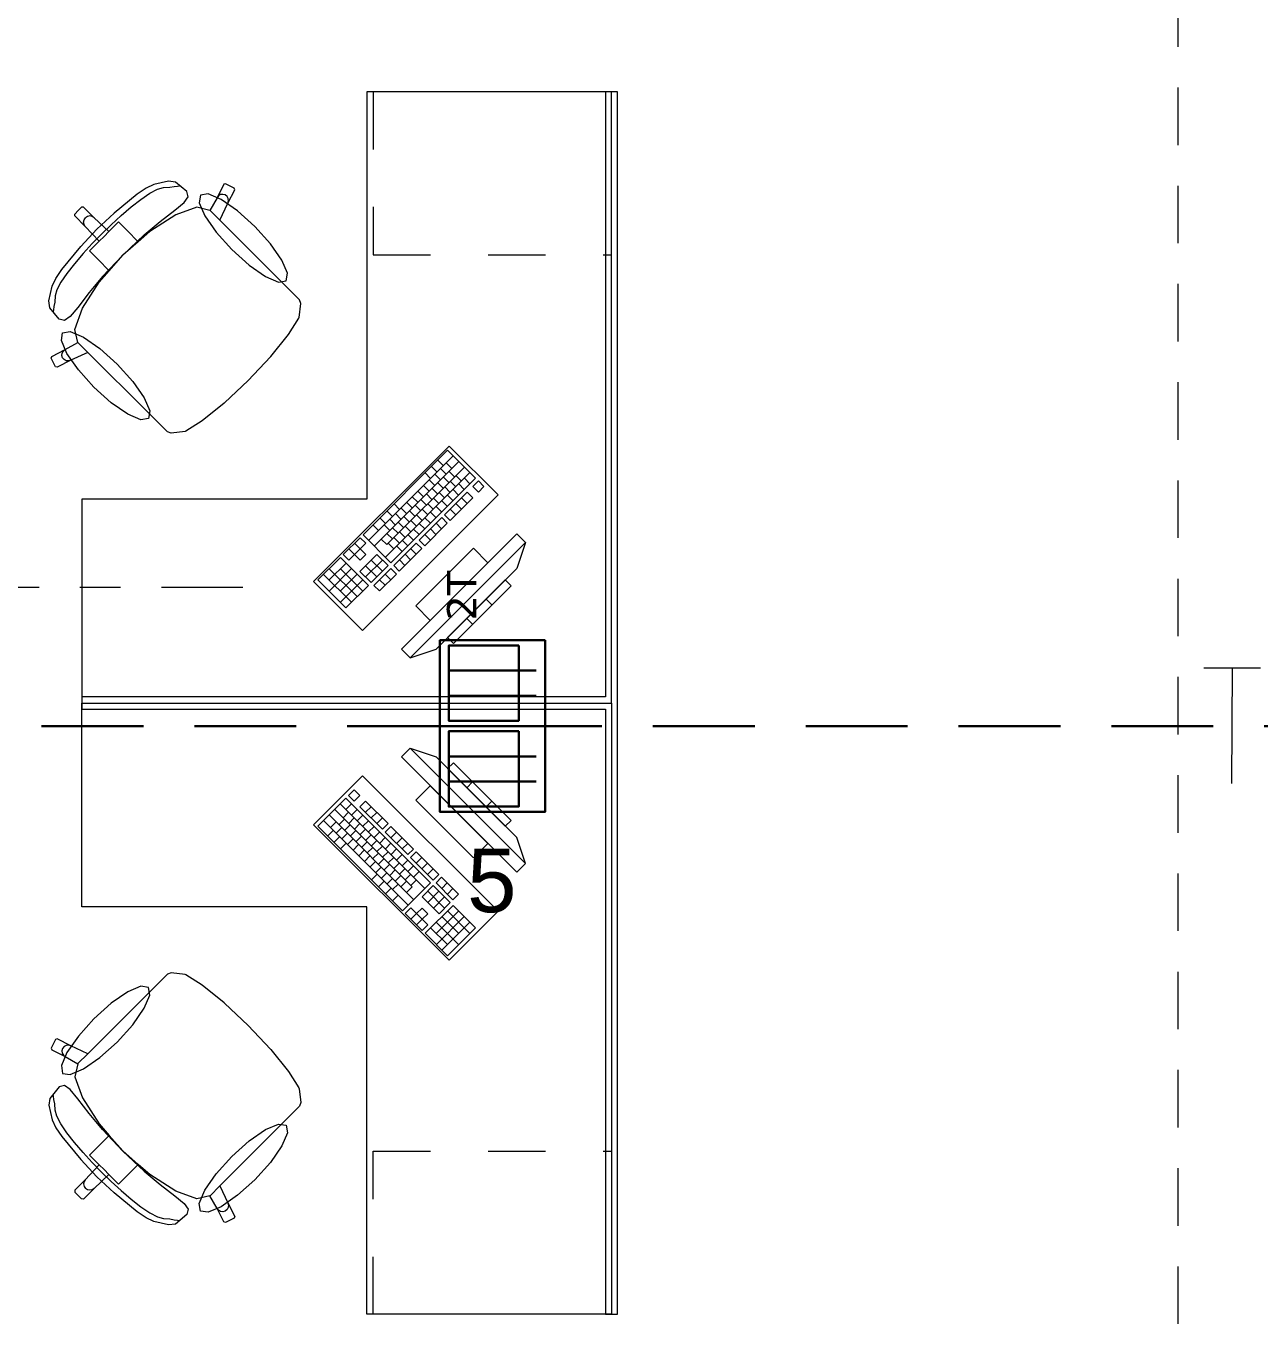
# Model space of a CAD drawing. Header units: inches. Extents: x -19 to 5698, y -728 to 92.
# Drawn here: x 105.743 to 108.77, y 24.346 to 27.577 of the extents above; entities that cross this region are included whole.
import ezdxf

# ---------------------------------------------------------------- set-up
doc = ezdxf.new("R2010")
doc.units = ezdxf.units.IN
doc.header["$MEASUREMENT"] = 0
for name, pattern in [('HIDDEN', [0.375, 0.25, -0.125]), ('Hidden Line', [0.195611, 0.141111, -0.0545]), ('Punto & Raya', [0.65, 0.5, -0.075, 0, -0.075]), ('Rayas', [0.282222, 0.141111, -0.141111]), ('RAYITAS', [0.375, 0.25, -0.125])]:
    doc.linetypes.add(name, pattern=pattern)
doc.layers.get('0').update_dxf_attribs({"color": 61})
for name, color, linetype, lineweight in [('00 conduct tomacorr', 120, 'HIDDEN', 30), ('00 IE LUZ EMERGENCIA', 253, 'Continuous', 0), ('T-TECHO-E', 150, 'Continuous', 20), ('TOMACORRIENTE', 22, 'RAYITAS', 9)]:
    doc.layers.add(name, color=color, linetype=linetype, lineweight=lineweight)
for name, color, linetype in [('02 _ ARQ _ ALB _ Ejes Generales', 251, 'Continuous'), ('08 _ STR _ EXT _ 09 Vigas', 251, 'Continuous'), ('Interior - Mobiliario', 7, 'Continuous')]:
    doc.layers.add(name, color=color, linetype=linetype)
doc.styles.add('Annotative', font='arial.ttf')

# ---------------------------------------------------------------- blocks, each defined once
blk = doc.blocks.new('CAJA POP UP 6 MODULOS')
at = {"layer": '00 conduct tomacorr', "linetype": 'Continuous'}
for p, q in [((-0.095, -0.165), (-0.095, -0.0151)), ((-0.052, -0.165), (-0.052, -0.0151)), ((0.052, -0.165), (0.052, -0.0151)), ((0.095, -0.165), (0.095, -0.0151)), ((0, -0.165), (0, -0.18))]:
    blk.add_line(p, q, dxfattribs=at)
for points in [[(-0.147, 0), (0.147, 0), (0.147, -0.18), (-0.147, -0.18)], [(0, 0), (0.147, 0), (0.147, -0.18), (0, -0.18)]]:
    blk.add_lwpolyline(points, close=True, dxfattribs=at)
for points in [[(-0.138, -0.045), (-0.009, -0.045), (-0.009, -0.165), (-0.138, -0.165), (-0.138, -0.045)], [(0.009, -0.045), (0.138, -0.045), (0.138, -0.165), (0.009, -0.165), (0.009, -0.045)]]:
    blk.add_lwpolyline(points, dxfattribs=at)
at = {"color": 1, "insert": (-0.1807, -0.168), "char_height": 0.05, "attachment_point": 1, "rotation": 180}
blk.add_mtext_dynamic_manual_height_columns('{\\fVerdana|b0|i0|c0|p34;2T}', width=0.000481, gutter_width=0.1561, heights=[0], dxfattribs=at)
blk = doc.blocks.new('a')
at = {"layer": 'TOMACORRIENTE', "ltscale": 0.05}
h = blk.add_hatch(color=4, dxfattribs=at)
edge = h.paths.add_edge_path()
edge.add_arc((0, 0.0752), 0.0211, 0, 360)
at = {"layer": 'TOMACORRIENTE', "color": 4}
for p, q in [((-0.1455, 0.0963), (-0.0515, 0.0963)), ((-0.0985, 0.0963), (-0.0985, -0.0966)), ((0, 0.0963), (0, -0.0963)), ((0.0623, -0.0963), (0.0623, 0.0963))]:
    blk.add_line(p, q, dxfattribs=at)
blk.add_circle((0, 0.0752), 0.0211, dxfattribs=at)
blk = doc.blocks.new('CABLE 3FACE')
at = {"layer": 'T-TECHO-E', "rotation": 59.94170052614085}
blk.add_blockref('a', (0, 0), dxfattribs=at)

msp = doc.modelspace()

# ---------------------------------------------------------------- linework, layer by layer
at = {"layer": '00 conduct tomacorr'}
msp.add_line((103.5309, 25.8595), (110.8407, 25.8595), dxfattribs=at)
at = {"layer": '02 _ ARQ _ ALB _ Ejes Generales', "color": 251, "linetype": 'Punto & Raya', "lineweight": 13, "true_color": 0x636466}
msp.add_line((105.2749, 26.2), (106.2749, 26.2), dxfattribs=at)
at = {"layer": '08 _ STR _ EXT _ 09 Vigas', "color": 251, "linetype": 'Hidden Line', "lineweight": 13, "true_color": 0x636466}
msp.add_line((108.57, 17.4), (108.57, 29.7), dxfattribs=at)
at = {"layer": 'Interior - Mobiliario', "color": 175, "linetype": 'Rayas', "lineweight": 13}
for p, q in [((106.5943, 27.416), (106.5943, 27.016)), ((106.5943, 27.016), (107.1793, 27.016)), ((106.5943, 24.416), (106.5943, 24.816)), ((106.5943, 24.816), (107.1793, 24.816))]:
    msp.add_line(p, q, dxfattribs=at)
at = {"layer": 'Interior - Mobiliario', "color": 175, "linetype": 'Continuous', "lineweight": 13}
for p, q in [((107.1943, 27.416), (107.1643, 27.416)), ((107.1643, 27.416), (107.1643, 25.931)), ((107.1943, 25.931), (107.1943, 27.416)), ((106.0371, 27.1796), (106.0154, 27.1647)), ((106.0563, 27.1886), (106.0371, 27.1796)), ((106.0467, 27.167), (106.0655, 27.177)), ((106.0924, 27.1964), (106.0563, 27.1886)), ((106.0655, 27.177), (106.0803, 27.1809)), ((106.0803, 27.1809), (106.0957, 27.182)), ((106.1092, 27.1945), (106.0924, 27.1964)), ((106.0957, 27.182), (106.1064, 27.1841)), ((106.1064, 27.1841), (106.1145, 27.1848)), ((106.137, 27.1713), (106.1092, 27.1945)), ((106.1145, 27.1848), (106.119, 27.1856)), ((106.1405, 27.1584), (106.137, 27.1713)), ((106.2284, 27.1893), (106.2114, 27.1562)), ((106.2325, 27.1906), (106.2284, 27.1893)), ((106.2538, 27.1798), (106.2325, 27.1906)), ((106.2381, 27.1427), (106.2551, 27.1758)), ((106.2551, 27.1758), (106.2538, 27.1798)), ((106.0154, 27.1647), (105.9587, 27.1179)), ((106.001, 27.1336), (106.0248, 27.1522)), ((106.0248, 27.1522), (106.0467, 27.167)), ((106.1082, 27.1254), (106.1304, 27.1441)), ((106.1304, 27.1441), (106.1405, 27.1584)), ((106.2114, 27.1562), (106.1941, 27.1252)), ((106.2151, 27.1608), (106.2114, 27.1562)), ((106.2202, 27.1637), (106.2151, 27.1608)), ((106.2186, 27.1009), (106.2381, 27.1427)), ((106.226, 27.1644), (106.2202, 27.1637)), ((106.2317, 27.1629), (106.226, 27.1644)), ((106.2363, 27.1593), (106.2317, 27.1629)), ((106.2391, 27.1542), (106.2363, 27.1593)), ((106.2381, 27.1427), (106.2398, 27.1483)), ((106.2398, 27.1483), (106.2391, 27.1542)), ((105.8621, 27.116), (105.8707, 27.1246)), ((105.8621, 27.1118), (105.8621, 27.116)), ((105.8882, 27.0857), (105.8621, 27.1118)), ((105.8792, 27.1331), (105.8707, 27.1246)), ((105.8834, 27.1331), (105.8792, 27.1331)), ((105.9095, 27.1071), (105.8834, 27.1331)), ((105.885, 27.1021), (105.8883, 27.107)), ((105.8932, 27.1102), (105.8883, 27.107)), ((105.8989, 27.1114), (105.8932, 27.1102)), ((105.9047, 27.1103), (105.8989, 27.1114)), ((105.9095, 27.1071), (105.9047, 27.1103)), ((105.9461, 27.0731), (105.9095, 27.1071)), ((105.9587, 27.1179), (105.9165, 27.0788)), ((105.9517, 27.0899), (105.9763, 27.1124)), ((105.9763, 27.1124), (106.001, 27.1336)), ((106.1102, 27.1143), (106.0464, 27.073)), ((106.072, 27.0975), (106.1082, 27.1254)), ((106.1622, 27.1326), (106.1102, 27.1143)), ((106.1941, 27.1252), (106.1622, 27.1326)), ((106.1943, 27.1252), (106.1941, 27.1252)), ((106.1943, 27.1252), (106.2186, 27.1009)), ((105.8773, 27.0366), (105.9165, 27.0788)), ((105.8838, 27.0963), (105.885, 27.1021)), ((105.885, 27.0906), (105.8838, 27.0963)), ((105.8882, 27.0857), (105.885, 27.0906)), ((105.9222, 27.0492), (105.8882, 27.0857)), ((105.9282, 27.067), (105.9517, 27.0899)), ((105.9461, 27.0731), (105.9341, 27.0611)), ((105.9697, 27.0967), (105.9461, 27.0731)), ((105.9909, 27.0755), (105.9697, 27.0967)), ((106.0182, 27.0482), (105.9909, 27.0755)), ((106.0464, 27.073), (106.0182, 27.0482)), ((106.0327, 27.0648), (106.072, 27.0975)), ((106.3664, 26.9531), (106.2186, 27.1009)), ((105.9054, 27.0436), (105.8828, 27.019)), ((105.8985, 27.0255), (105.9222, 27.0492)), ((105.9282, 27.067), (105.9054, 27.0436)), ((105.9222, 27.0492), (105.9341, 27.0611)), ((105.9799, 27.0153), (106.0327, 27.0648)), ((106.0182, 27.0482), (105.9804, 27.0149)), ((105.8305, 26.9799), (105.8773, 27.0366)), ((105.8828, 27.019), (105.8617, 26.9942)), ((105.9197, 27.0044), (105.8985, 27.0255)), ((105.9799, 27.0153), (105.9304, 26.9626)), ((105.9471, 26.977), (105.9804, 27.0149)), ((105.8156, 26.9582), (105.8305, 26.9799)), ((105.8617, 26.9942), (105.8431, 26.9704)), ((105.9471, 26.977), (105.9197, 27.0044)), ((105.9223, 26.9489), (105.9471, 26.977)), ((105.8066, 26.939), (105.8156, 26.9582)), ((105.8282, 26.9486), (105.8183, 26.9297)), ((105.8431, 26.9704), (105.8282, 26.9486)), ((105.8809, 26.885), (105.9223, 26.9489)), ((105.9304, 26.9626), (105.8977, 26.9232)), ((106.3919, 26.9276), (106.3664, 26.9531)), ((105.7989, 26.9028), (105.8066, 26.939)), ((105.8144, 26.915), (105.8132, 26.8996)), ((105.8183, 26.9297), (105.8144, 26.915)), ((105.8977, 26.9232), (105.8698, 26.8871)), ((106.4139, 26.9056), (106.3919, 26.9276)), ((105.8008, 26.8861), (105.7989, 26.9028)), ((105.8239, 26.8582), (105.8008, 26.8861)), ((105.8104, 26.8808), (105.8096, 26.8763)), ((105.8112, 26.8888), (105.8104, 26.8808)), ((105.8132, 26.8996), (105.8112, 26.8888)), ((105.8698, 26.8871), (105.8512, 26.8648)), ((105.8626, 26.8331), (105.8809, 26.885)), ((106.4128, 26.8624), (106.4167, 26.8963)), ((106.4167, 26.8963), (106.4139, 26.9056)), ((105.8369, 26.8548), (105.8239, 26.8582)), ((105.8512, 26.8648), (105.8369, 26.8548)), ((106.3869, 26.8202), (106.4119, 26.8603)), ((106.4119, 26.8603), (106.4128, 26.8624)), ((105.87, 26.8011), (105.8626, 26.8331)), ((106.3434, 26.7666), (106.3869, 26.8202)), ((105.8059, 26.7668), (105.839, 26.7838)), ((105.8344, 26.7802), (105.839, 26.7838)), ((105.839, 26.7838), (105.87, 26.8011)), ((105.8701, 26.8009), (105.87, 26.8011)), ((105.8701, 26.8009), (105.8943, 26.7767)), ((105.8046, 26.7628), (105.8059, 26.7668)), ((105.8154, 26.7414), (105.8046, 26.7628)), ((105.8526, 26.7571), (105.8195, 26.7401)), ((105.8308, 26.7692), (105.8315, 26.775)), ((105.8324, 26.7636), (105.8308, 26.7692)), ((105.8315, 26.775), (105.8344, 26.7802)), ((105.836, 26.759), (105.8324, 26.7636)), ((105.8411, 26.7561), (105.836, 26.759)), ((105.8469, 26.7555), (105.8411, 26.7561)), ((105.8526, 26.7571), (105.8469, 26.7555)), ((105.8943, 26.7767), (105.8526, 26.7571)), ((106.0422, 26.6288), (105.8943, 26.7767)), ((106.2879, 26.7074), (106.3427, 26.7657)), ((106.3427, 26.7657), (106.3434, 26.7666)), ((105.8195, 26.7401), (105.8154, 26.7414)), ((106.2879, 26.7074), (106.2295, 26.6525)), ((106.2295, 26.6525), (106.2287, 26.6519)), ((106.0677, 26.6033), (106.0422, 26.6288)), ((106.2287, 26.6519), (106.175, 26.6083)), ((106.0896, 26.5814), (106.0677, 26.6033)), ((106.175, 26.6083), (106.135, 26.5834)), ((106.0989, 26.5785), (106.0896, 26.5814)), ((106.1328, 26.5825), (106.0989, 26.5785)), ((106.135, 26.5834), (106.1328, 26.5825)), ((106.7773, 26.5364), (106.5696, 26.3287)), ((106.791, 26.5227), (106.5833, 26.315)), ((106.8459, 26.4679), (106.7773, 26.5364)), ((106.8047, 26.509), (106.597, 26.3013)), ((106.8184, 26.4953), (106.628, 26.3049)), ((106.7375, 26.4966), (106.7512, 26.4829)), ((106.7531, 26.5122), (106.7668, 26.4985)), ((106.7598, 26.4916), (106.7736, 26.4779)), ((106.7737, 26.5054), (106.7874, 26.4917)), ((106.8321, 26.4816), (106.6244, 26.2739)), ((106.6381, 26.2602), (106.8459, 26.4679)), ((106.7219, 26.4811), (106.7356, 26.4673)), ((106.7321, 26.4639), (106.7459, 26.4502)), ((106.746, 26.4777), (106.7597, 26.464)), ((106.7666, 26.4709), (106.7803, 26.4572)), ((106.7805, 26.4848), (106.7942, 26.4711)), ((106.7838, 26.4607), (106.7975, 26.447)), ((106.7977, 26.4745), (106.8114, 26.4608)), ((106.8183, 26.4677), (106.832, 26.454)), ((106.8527, 26.461), (106.8389, 26.4472)), ((106.8664, 26.4473), (106.8527, 26.461)), ((106.7045, 26.4362), (106.7182, 26.4225)), ((106.7183, 26.45), (106.732, 26.4363)), ((106.7251, 26.4294), (106.7388, 26.4157)), ((106.7389, 26.4432), (106.7527, 26.4295)), ((106.7528, 26.4571), (106.7665, 26.4434)), ((106.7561, 26.433), (106.7698, 26.4193)), ((106.825, 26.4333), (106.7696, 26.3779)), ((106.77, 26.4468), (106.7837, 26.4331)), ((106.7768, 26.4262), (106.7905, 26.4125)), ((106.7906, 26.4401), (106.8043, 26.4263)), ((106.8044, 26.4539), (106.8182, 26.4402)), ((106.8387, 26.4196), (106.825, 26.4333)), ((106.8389, 26.4472), (106.8526, 26.4335)), ((106.8526, 26.4335), (106.8664, 26.4473)), ((106.6457, 26.4049), (106.6594, 26.3912)), ((106.6629, 26.3946), (106.6766, 26.3809)), ((106.6768, 26.4085), (106.6905, 26.3948)), ((106.6906, 26.4223), (106.7043, 26.4086)), ((106.6974, 26.4017), (106.7111, 26.388)), ((106.7112, 26.4156), (106.725, 26.4018)), ((106.7284, 26.4053), (106.7421, 26.3916)), ((106.7423, 26.4191), (106.756, 26.4054)), ((106.7491, 26.3985), (106.7628, 26.3848)), ((106.7629, 26.4124), (106.7766, 26.3986)), ((106.7833, 26.3642), (106.8387, 26.4196)), ((106.7973, 26.4056), (106.811, 26.3919)), ((106.8112, 26.4195), (106.8249, 26.4058)), ((106.6111, 26.3703), (106.6248, 26.3566)), ((106.6284, 26.3876), (106.6421, 26.3739)), ((106.6352, 26.367), (106.6489, 26.3532)), ((106.6491, 26.3808), (106.6628, 26.3671)), ((106.6697, 26.374), (106.6834, 26.3603)), ((106.6835, 26.3879), (106.6973, 26.3741)), ((106.6869, 26.3638), (106.7006, 26.35)), ((106.7007, 26.3776), (106.7144, 26.3639)), ((106.7627, 26.371), (106.7073, 26.3156)), ((106.7146, 26.3915), (106.7283, 26.3777)), ((106.7214, 26.3708), (106.7351, 26.3571)), ((106.7352, 26.3847), (106.7489, 26.3709)), ((106.7764, 26.3573), (106.7627, 26.371)), ((106.7696, 26.3779), (106.7833, 26.3642)), ((106.7835, 26.3918), (106.7972, 26.3781)), ((106.5938, 26.353), (106.6075, 26.3393)), ((106.6214, 26.3531), (106.6351, 26.3394)), ((106.6282, 26.3325), (106.6419, 26.3188)), ((106.642, 26.3463), (106.6557, 26.3326)), ((106.6559, 26.3602), (106.6696, 26.3464)), ((106.6592, 26.3361), (106.6729, 26.3223)), ((106.947, 26.3311), (106.6641, 26.0483)), ((106.673, 26.3499), (106.6867, 26.3362)), ((106.6798, 26.3293), (106.6935, 26.3156)), ((106.6937, 26.3431), (106.7074, 26.3294)), ((106.7075, 26.357), (106.7212, 26.3433)), ((106.721, 26.3019), (106.7764, 26.3573)), ((106.7212, 26.3295), (106.7349, 26.3158)), ((106.735, 26.3433), (106.7487, 26.3296)), ((106.7489, 26.3572), (106.7626, 26.3435)), ((106.9682, 26.3099), (106.947, 26.3311)), ((106.5627, 26.3218), (106.5211, 26.2803)), ((106.5488, 26.308), (106.5625, 26.2943)), ((106.5625, 26.2943), (106.5764, 26.3081)), ((106.5764, 26.3081), (106.5627, 26.3218)), ((106.5696, 26.3287), (106.6381, 26.2602)), ((106.6143, 26.3186), (106.628, 26.3049)), ((106.6315, 26.3084), (106.6452, 26.2947)), ((106.7004, 26.3087), (106.645, 26.2533)), ((106.6453, 26.3222), (106.659, 26.3085)), ((106.6521, 26.3016), (106.6658, 26.2879)), ((106.666, 26.3154), (106.6797, 26.3017)), ((106.6853, 26.0271), (106.9682, 26.3099)), ((106.7141, 26.295), (106.7004, 26.3087)), ((106.7073, 26.3156), (106.721, 26.3019)), ((106.9682, 26.3099), (106.947, 26.2463)), ((106.5142, 26.2733), (106.4588, 26.218)), ((106.5828, 26.2048), (106.5142, 26.2733)), ((106.5211, 26.2803), (106.5348, 26.2666)), ((106.5348, 26.2666), (106.5487, 26.2804)), ((106.535, 26.2941), (106.5487, 26.2804)), ((106.5625, 26.2943), (106.5487, 26.2804)), ((106.5487, 26.2804), (106.5624, 26.2667)), ((106.6038, 26.2807), (106.5622, 26.2391)), ((106.5624, 26.2667), (106.5762, 26.2805)), ((106.5762, 26.2805), (106.5625, 26.2943)), ((106.6175, 26.267), (106.576, 26.2254)), ((106.5899, 26.2668), (106.6174, 26.2394)), ((106.6312, 26.2532), (106.6038, 26.2807)), ((106.6587, 26.2396), (106.7141, 26.295)), ((106.6588, 26.2672), (106.6726, 26.2534)), ((106.6727, 26.281), (106.6864, 26.2673)), ((106.6865, 26.2949), (106.7003, 26.2811)), ((106.8409, 26.2958), (106.6995, 26.1544)), ((106.8762, 26.2604), (106.8409, 26.2958)), ((106.5416, 26.2459), (106.4862, 26.1905)), ((106.5279, 26.2596), (106.4864, 26.2181)), ((106.4865, 26.2457), (106.5551, 26.1771)), ((106.5553, 26.2322), (106.5138, 26.1907)), ((106.5141, 26.2458), (106.5689, 26.1909)), ((106.5622, 26.2391), (106.5897, 26.2117)), ((106.5761, 26.253), (106.6035, 26.2255)), ((106.5897, 26.2117), (106.6312, 26.2532)), ((106.6381, 26.2464), (106.5965, 26.2048)), ((106.6102, 26.1911), (106.6518, 26.2327)), ((106.6242, 26.2325), (106.6379, 26.2188)), ((106.6518, 26.2327), (106.6381, 26.2464)), ((106.645, 26.2533), (106.6587, 26.2396)), ((106.7348, 26.119), (106.8762, 26.2604)), ((106.947, 26.2463), (106.749, 26.0483)), ((106.4588, 26.218), (106.5274, 26.1494)), ((106.4726, 26.2318), (106.5412, 26.1632)), ((106.569, 26.2185), (106.5136, 26.1631)), ((106.5274, 26.1494), (106.5828, 26.2048)), ((106.5965, 26.2048), (106.6102, 26.1911)), ((106.6104, 26.2187), (106.6241, 26.205)), ((106.9187, 26.218), (106.7772, 26.0766)), ((106.7914, 26.0624), (106.9328, 26.2039)), ((106.9328, 26.2039), (106.9187, 26.218)), ((106.8715, 26.1709), (106.8857, 26.1567)), ((106.6995, 26.1544), (106.7348, 26.119)), ((106.8244, 26.1237), (106.8385, 26.1096)), ((106.7772, 26.0766), (106.7914, 26.0624)), ((106.6641, 26.0483), (106.6853, 26.0271)), ((106.6853, 26.0271), (106.749, 26.0483)), ((105.8793, 25.931), (105.8793, 25.901)), ((107.1643, 25.931), (105.8793, 25.931)), ((107.1943, 25.901), (107.1943, 25.931)), ((105.8793, 25.901), (107.1643, 25.901)), ((107.1643, 25.901), (107.1643, 24.416)), ((107.1943, 24.416), (107.1943, 25.901)), ((106.6853, 25.8049), (106.6641, 25.7837)), ((106.6641, 25.7837), (106.947, 25.5008)), ((106.9682, 25.5221), (106.6853, 25.8049)), ((106.6853, 25.8049), (106.749, 25.7837)), ((106.749, 25.7837), (106.947, 25.5857)), ((106.7914, 25.7695), (106.7772, 25.7554)), ((106.7772, 25.7554), (106.9187, 25.614)), ((106.9328, 25.6281), (106.7914, 25.7695)), ((106.8244, 25.7083), (106.8385, 25.7224)), ((106.5479, 25.7032), (106.5342, 25.6894)), ((106.5342, 25.6894), (106.5481, 25.6756)), ((106.5618, 25.6893), (106.5479, 25.7032)), ((106.5481, 25.6756), (106.5618, 25.6893)), ((106.7348, 25.713), (106.6995, 25.6776)), ((106.8762, 25.5715), (106.7348, 25.713)), ((106.5274, 25.6826), (106.4588, 25.614)), ((106.4999, 25.6552), (106.6903, 25.4648)), ((106.5136, 25.6689), (106.7214, 25.4612)), ((106.7351, 25.4749), (106.5274, 25.6826)), ((106.5275, 25.655), (106.5412, 25.6687)), ((106.5413, 25.6412), (106.5551, 25.6549)), ((106.5756, 25.6755), (106.5619, 25.6617)), ((106.5619, 25.6617), (106.6173, 25.6064)), ((106.631, 25.6201), (106.5756, 25.6755)), ((106.5758, 25.6479), (106.5895, 25.6616)), ((106.6995, 25.6776), (106.8409, 25.5362)), ((106.8715, 25.6611), (106.8857, 25.6753)), ((106.4725, 25.6277), (106.6802, 25.42)), ((106.4862, 25.6414), (106.6939, 25.4337)), ((106.4898, 25.6104), (106.5035, 25.6241)), ((106.5105, 25.6172), (106.5242, 25.6309)), ((106.5207, 25.6344), (106.5344, 25.6481)), ((106.5346, 25.6205), (106.5483, 25.6343)), ((106.5484, 25.6067), (106.5621, 25.6204)), ((106.5552, 25.6273), (106.5689, 25.641)), ((106.569, 25.6135), (106.5828, 25.6272)), ((106.5896, 25.6341), (106.6033, 25.6478)), ((106.6035, 25.6202), (106.6172, 25.6339)), ((106.6173, 25.6064), (106.631, 25.6201)), ((106.9187, 25.614), (106.9328, 25.6281)), ((106.4588, 25.614), (106.6665, 25.4063)), ((106.483, 25.5898), (106.4967, 25.6035)), ((106.4986, 25.5742), (106.5123, 25.5879)), ((106.5037, 25.5966), (106.5174, 25.6103)), ((106.5175, 25.5827), (106.5312, 25.5964)), ((106.5243, 25.6034), (106.538, 25.6171)), ((106.5381, 25.5895), (106.5519, 25.6032)), ((106.552, 25.5757), (106.5657, 25.5894)), ((106.5622, 25.5928), (106.576, 25.6066)), ((106.5761, 25.579), (106.5898, 25.5927)), ((106.5829, 25.5996), (106.5966, 25.6133)), ((106.5967, 25.5858), (106.6104, 25.5995)), ((106.6379, 25.6131), (106.6242, 25.5994)), ((106.6242, 25.5994), (106.6796, 25.544)), ((106.6933, 25.5578), (106.6379, 25.6131)), ((106.6381, 25.5856), (106.6518, 25.5993)), ((106.5142, 25.5586), (106.5279, 25.5723)), ((106.5314, 25.5689), (106.5451, 25.5826)), ((106.5452, 25.555), (106.5589, 25.5687)), ((106.5591, 25.5412), (106.5728, 25.5549)), ((106.5658, 25.5618), (106.5796, 25.5755)), ((106.5797, 25.548), (106.5934, 25.5617)), ((106.5899, 25.5651), (106.6037, 25.5789)), ((106.6038, 25.5513), (106.6175, 25.565)), ((106.6106, 25.5719), (106.6243, 25.5857)), ((106.6244, 25.5581), (106.6381, 25.5718)), ((106.6383, 25.5442), (106.652, 25.558)), ((106.6519, 25.5717), (106.6656, 25.5855)), ((106.6658, 25.5579), (106.6795, 25.5716)), ((106.6796, 25.544), (106.6933, 25.5578)), ((106.8409, 25.5362), (106.8762, 25.5715)), ((106.9682, 25.5221), (106.947, 25.5857)), ((106.5729, 25.5273), (106.5866, 25.541)), ((106.5867, 25.5135), (106.6005, 25.5272)), ((106.5935, 25.5341), (106.6073, 25.5478)), ((106.6074, 25.5203), (106.6211, 25.534)), ((106.6176, 25.5375), (106.6314, 25.5512)), ((106.6315, 25.5236), (106.6452, 25.5373)), ((106.6453, 25.5098), (106.659, 25.5235)), ((106.6521, 25.5304), (106.6658, 25.5441)), ((106.666, 25.5165), (106.6797, 25.5303)), ((106.7003, 25.5508), (106.6865, 25.5371)), ((106.6865, 25.5371), (106.7419, 25.4817)), ((106.7556, 25.4954), (106.7003, 25.5508)), ((106.7004, 25.5233), (106.7141, 25.537)), ((106.7142, 25.5094), (106.728, 25.5231)), ((106.947, 25.5008), (106.9682, 25.5221)), ((106.5903, 25.4825), (106.6041, 25.4962)), ((106.6006, 25.4996), (106.6143, 25.5134)), ((106.6144, 25.4858), (106.6282, 25.4995)), ((106.6212, 25.5064), (106.6349, 25.5201)), ((106.6351, 25.4926), (106.6488, 25.5063)), ((106.6489, 25.4787), (106.6626, 25.4924)), ((106.6592, 25.4959), (106.6729, 25.5096)), ((106.673, 25.4821), (106.6867, 25.4958)), ((106.6798, 25.5027), (106.6935, 25.5164)), ((106.6937, 25.4889), (106.7074, 25.5026)), ((106.7281, 25.4956), (106.7418, 25.5093)), ((106.7419, 25.4817), (106.7556, 25.4954)), ((106.6077, 25.4652), (106.6214, 25.4789)), ((106.625, 25.4478), (106.6387, 25.4616)), ((106.6283, 25.4719), (106.642, 25.4857)), ((106.6421, 25.4581), (106.6559, 25.4718)), ((106.6628, 25.4649), (106.6765, 25.4786)), ((106.6665, 25.4063), (106.7351, 25.4749)), ((106.6766, 25.451), (106.6903, 25.4648)), ((106.6869, 25.4682), (106.7006, 25.4819)), ((106.742, 25.4679), (106.7146, 25.4405)), ((106.7835, 25.4264), (106.742, 25.4679)), ((106.7626, 25.4885), (106.7489, 25.4748)), ((106.7489, 25.4748), (106.7904, 25.4333)), ((106.8041, 25.447), (106.7626, 25.4885)), ((106.7627, 25.461), (106.7764, 25.4747)), ((106.7766, 25.4471), (106.7903, 25.4608)), ((106.6423, 25.4305), (106.656, 25.4443)), ((106.7146, 25.4405), (106.7561, 25.399)), ((106.7283, 25.4542), (106.7698, 25.4127)), ((106.7284, 25.4267), (106.7558, 25.4541)), ((106.7423, 25.4128), (106.7697, 25.4403)), ((106.7561, 25.399), (106.7835, 25.4264)), ((106.7904, 25.4333), (106.8041, 25.447)), ((106.6871, 25.4131), (106.6734, 25.3994)), ((106.6734, 25.3994), (106.715, 25.3578)), ((106.701, 25.3992), (106.6871, 25.4131)), ((106.6873, 25.3855), (106.701, 25.3992)), ((106.7147, 25.413), (106.701, 25.3992)), ((106.701, 25.3992), (106.7148, 25.3854)), ((106.7286, 25.3991), (106.7147, 25.413)), ((106.7148, 25.3854), (106.7286, 25.3991)), ((106.7905, 25.4195), (106.7219, 25.3509)), ((106.7495, 25.3508), (106.8043, 25.4056)), ((106.763, 25.3921), (106.8046, 25.3505)), ((106.7768, 25.4058), (106.8321, 25.3504)), ((106.8459, 25.3641), (106.7905, 25.4195)), ((106.7011, 25.3717), (106.7148, 25.3854)), ((106.7287, 25.3716), (106.7148, 25.3854)), ((106.715, 25.3578), (106.7287, 25.3716)), ((106.7356, 25.3646), (106.7772, 25.3231)), ((106.7493, 25.3783), (106.8047, 25.323)), ((106.7496, 25.3232), (106.8182, 25.3918)), ((106.7634, 25.3094), (106.832, 25.3779)), ((106.7773, 25.2955), (106.8459, 25.3641)), ((106.7219, 25.3509), (106.7773, 25.2955)), ((106.0896, 25.2506), (106.0677, 25.2287)), ((106.0989, 25.2535), (106.0896, 25.2506)), ((106.1328, 25.2495), (106.0989, 25.2535)), ((106.135, 25.2486), (106.1328, 25.2495)), ((106.175, 25.2237), (106.135, 25.2486)), ((106.0422, 25.2031), (105.8943, 25.0553)), ((106.0677, 25.2287), (106.0422, 25.2031)), ((106.2287, 25.1801), (106.175, 25.2237)), ((106.2295, 25.1794), (106.2287, 25.1801)), ((106.2879, 25.1246), (106.2295, 25.1794)), ((106.2879, 25.1246), (106.3427, 25.0662)), ((105.8154, 25.0906), (105.8046, 25.0692)), ((105.8046, 25.0692), (105.8059, 25.0651)), ((105.8195, 25.0918), (105.8154, 25.0906)), ((105.8526, 25.0749), (105.8195, 25.0918)), ((105.836, 25.073), (105.8324, 25.0684)), ((105.8411, 25.0758), (105.836, 25.073)), ((105.8469, 25.0765), (105.8411, 25.0758)), ((105.8526, 25.0749), (105.8469, 25.0765)), ((105.8943, 25.0553), (105.8526, 25.0749)), ((105.8059, 25.0651), (105.839, 25.0482)), ((105.8324, 25.0684), (105.8308, 25.0628)), ((105.8308, 25.0628), (105.8315, 25.0569)), ((105.8315, 25.0569), (105.8344, 25.0518)), ((105.8344, 25.0518), (105.839, 25.0482)), ((105.839, 25.0482), (105.87, 25.0308)), ((105.8701, 25.0311), (105.8943, 25.0553)), ((106.3427, 25.0662), (106.3434, 25.0654)), ((106.3434, 25.0654), (106.3869, 25.0117)), ((105.87, 25.0308), (105.8626, 24.9989)), ((105.8701, 25.0311), (105.87, 25.0308)), ((106.3869, 25.0117), (106.4119, 24.9717)), ((105.8239, 24.9738), (105.8008, 24.9459)), ((105.8369, 24.9772), (105.8239, 24.9738)), ((105.8512, 24.9672), (105.8369, 24.9772)), ((105.8626, 24.9989), (105.8809, 24.9469)), ((105.8008, 24.9459), (105.7989, 24.9291)), ((105.8104, 24.9512), (105.8096, 24.9557)), ((105.8112, 24.9431), (105.8104, 24.9512)), ((105.8132, 24.9324), (105.8112, 24.9431)), ((105.8698, 24.9449), (105.8512, 24.9672)), ((105.8977, 24.9087), (105.8698, 24.9449)), ((105.8809, 24.9469), (105.9223, 24.8831)), ((106.4119, 24.9717), (106.4128, 24.9696)), ((106.4128, 24.9696), (106.4167, 24.9357)), ((105.7989, 24.9291), (105.8066, 24.893)), ((105.8144, 24.917), (105.8132, 24.9324)), ((105.8183, 24.9022), (105.8144, 24.917)), ((105.9304, 24.8694), (105.8977, 24.9087)), ((106.4139, 24.9264), (106.3919, 24.9044)), ((106.4167, 24.9357), (106.4139, 24.9264)), ((105.8066, 24.893), (105.8156, 24.8738)), ((105.8282, 24.8834), (105.8183, 24.9022)), ((105.8431, 24.8616), (105.8282, 24.8834)), ((105.9223, 24.8831), (105.9471, 24.855)), ((106.3664, 24.8789), (106.2186, 24.731)), ((106.3919, 24.9044), (106.3664, 24.8789)), ((105.8156, 24.8738), (105.8305, 24.8521)), ((105.8305, 24.8521), (105.8773, 24.7954)), ((105.8617, 24.8378), (105.8431, 24.8616)), ((105.9471, 24.855), (105.9197, 24.8276)), ((105.9799, 24.8166), (105.9304, 24.8694)), ((105.9471, 24.855), (105.9804, 24.8171)), ((105.8828, 24.813), (105.8617, 24.8378)), ((105.9054, 24.7884), (105.8828, 24.813)), ((105.9197, 24.8276), (105.8985, 24.8064)), ((105.9799, 24.8166), (106.0327, 24.7672)), ((106.0182, 24.7838), (105.9804, 24.8171)), ((105.8773, 24.7954), (105.9165, 24.7532)), ((105.9222, 24.7828), (105.8882, 24.7463)), ((105.8985, 24.8064), (105.9222, 24.7828)), ((105.9282, 24.7649), (105.9054, 24.7884)), ((105.9222, 24.7828), (105.9341, 24.7709)), ((106.0182, 24.7838), (105.9909, 24.7564)), ((106.0464, 24.759), (106.0182, 24.7838)), ((105.8882, 24.7463), (105.8621, 24.7202)), ((105.8882, 24.7463), (105.885, 24.7414)), ((105.9461, 24.7589), (105.9095, 24.7249)), ((105.9587, 24.7141), (105.9165, 24.7532)), ((105.9282, 24.7649), (105.9517, 24.7421)), ((105.9461, 24.7589), (105.9341, 24.7709)), ((105.9697, 24.7353), (105.9461, 24.7589)), ((105.9909, 24.7564), (105.9697, 24.7353)), ((106.0327, 24.7672), (106.072, 24.7345)), ((106.1102, 24.7177), (106.0464, 24.759)), ((105.8621, 24.7202), (105.8621, 24.7159)), ((105.8621, 24.7159), (105.8707, 24.7074)), ((105.9095, 24.7249), (105.8834, 24.6988)), ((105.885, 24.7414), (105.8838, 24.7357)), ((105.8838, 24.7357), (105.885, 24.7299)), ((105.885, 24.7299), (105.8883, 24.725)), ((105.8932, 24.7217), (105.8883, 24.725)), ((105.8989, 24.7206), (105.8932, 24.7217)), ((105.9047, 24.7217), (105.8989, 24.7206)), ((105.9095, 24.7249), (105.9047, 24.7217)), ((105.9517, 24.7421), (105.9763, 24.7196)), ((106.0154, 24.6672), (105.9587, 24.7141)), ((105.9763, 24.7196), (106.001, 24.6984)), ((106.072, 24.7345), (106.1082, 24.7065)), ((106.1622, 24.6993), (106.1102, 24.7177)), ((106.1943, 24.7068), (106.2186, 24.731)), ((106.2186, 24.731), (106.2381, 24.6893)), ((105.8792, 24.6989), (105.8707, 24.7074)), ((105.8834, 24.6988), (105.8792, 24.6989)), ((106.001, 24.6984), (106.0248, 24.6798)), ((106.1082, 24.7065), (106.1304, 24.6879)), ((106.1304, 24.6879), (106.1405, 24.6736)), ((106.1941, 24.7068), (106.1622, 24.6993)), ((106.1943, 24.7068), (106.1941, 24.7068)), ((106.2114, 24.6758), (106.1941, 24.7068)), ((106.2381, 24.6893), (106.2398, 24.6836)), ((106.2381, 24.6893), (106.2551, 24.6562)), ((106.2398, 24.6836), (106.2391, 24.6778)), ((106.0371, 24.6523), (106.0154, 24.6672)), ((106.0248, 24.6798), (106.0467, 24.665)), ((106.0563, 24.6434), (106.0371, 24.6523)), ((106.0467, 24.665), (106.0655, 24.655)), ((106.0655, 24.655), (106.0803, 24.6511)), ((106.0803, 24.6511), (106.0957, 24.6499)), ((106.0957, 24.6499), (106.1064, 24.6479)), ((106.137, 24.6607), (106.1092, 24.6375)), ((106.1405, 24.6736), (106.137, 24.6607)), ((106.2151, 24.6711), (106.2114, 24.6758)), ((106.2284, 24.6427), (106.2114, 24.6758)), ((106.2202, 24.6683), (106.2151, 24.6711)), ((106.226, 24.6675), (106.2202, 24.6683)), ((106.2317, 24.6691), (106.226, 24.6675)), ((106.2363, 24.6727), (106.2317, 24.6691)), ((106.2538, 24.6521), (106.2325, 24.6413)), ((106.2391, 24.6778), (106.2363, 24.6727)), ((106.2551, 24.6562), (106.2538, 24.6521)), ((106.0924, 24.6356), (106.0563, 24.6434)), ((106.1092, 24.6375), (106.0924, 24.6356)), ((106.1064, 24.6479), (106.1145, 24.6471)), ((106.1145, 24.6471), (106.119, 24.6463)), ((106.2325, 24.6413), (106.2284, 24.6427)), ((107.1643, 24.416), (107.1943, 24.416))]:
    msp.add_line(p, q, dxfattribs=at)
at = {"layer": 'Interior - Mobiliario', "color": 175, "linetype": 'Continuous', "lineweight": 13, "flags": 128}
for points in [[(107.1793, 25.916), (107.1793, 27.416), (106.5793, 27.416), (106.5793, 26.416), (105.8793, 26.416), (105.8793, 25.916)], [(106.3043, 27.0858), (106.2619, 27.124), (106.2215, 27.152), (106.1894, 27.1656), (106.1705, 27.1627), (106.1676, 27.1438), (106.1812, 27.1117), (106.2093, 27.0714), (106.2474, 27.0289), (106.2899, 26.9908), (106.3303, 26.9627), (106.3623, 26.9491), (106.3812, 26.952), (106.3841, 26.9709), (106.3705, 27.003), (106.3425, 27.0433)], [(105.9094, 26.6909), (105.8713, 26.7334), (105.8432, 26.7737), (105.8296, 26.8058), (105.8325, 26.8247), (105.8514, 26.8276), (105.8835, 26.814), (105.9238, 26.786), (105.9663, 26.7478), (106.0045, 26.7053), (106.0325, 26.665), (106.0461, 26.6329), (106.0432, 26.614), (106.0243, 26.6111), (105.9923, 26.6247), (105.9519, 26.6527)], [(106.901, 26.4266), (106.7808, 26.5468), (106.4484, 26.2145), (106.5687, 26.0943)], [(107.1793, 25.916), (107.1793, 24.416), (106.5793, 24.416), (106.5793, 25.416), (105.8793, 25.416), (105.8793, 25.916)], [(106.5687, 25.7377), (106.4484, 25.6175), (106.7808, 25.2852), (106.901, 25.4054)], [(105.9094, 25.1411), (105.8713, 25.0986), (105.8432, 25.0582), (105.8296, 25.0262), (105.8325, 25.0072), (105.8514, 25.0044), (105.8835, 25.018), (105.9238, 25.046), (105.9663, 25.0841), (106.0045, 25.1266), (106.0325, 25.167), (106.0461, 25.1991), (106.0432, 25.218), (106.0243, 25.2208), (105.9923, 25.2072), (105.9519, 25.1792)], [(106.3043, 24.7461), (106.2619, 24.708), (106.2215, 24.68), (106.1894, 24.6664), (106.1705, 24.6692), (106.1676, 24.6881), (106.1812, 24.7202), (106.2093, 24.7606), (106.2474, 24.8031), (106.2899, 24.8412), (106.3303, 24.8692), (106.3623, 24.8828), (106.3812, 24.88), (106.3841, 24.8611), (106.3705, 24.829), (106.3425, 24.7886)]]:
    msp.add_lwpolyline(points, close=True, dxfattribs=at)

# ---------------------------------------------------------------- block references
at = {"layer": '00 conduct tomacorr'}
for name, p, xscale, yscale, zscale, rotation in [('CAJA POP UP 6 MODULOS', (107.0164, 25.8595), 1.432830642179531, 1.432830642179531, 1.432830642179531, 269.9999999999999), ('CABLE 3FACE', (108.8467, 25.86), 1.47256122672843, 1.47256122672843, 1.47256122672843, 299.7894777823319)]:
    msp.add_blockref(name, p, dxfattribs=dict(at, xscale=xscale, yscale=yscale, zscale=zscale, rotation=rotation))

# ---------------------------------------------------------------- texts
at = {"layer": '00 IE LUZ EMERGENCIA', "style": 'Annotative'}
msp.add_attdef('5', (106.825, 25.4028), '', height=0.1562, dxfattribs=at)

doc.saveas('drawing.dxf')
